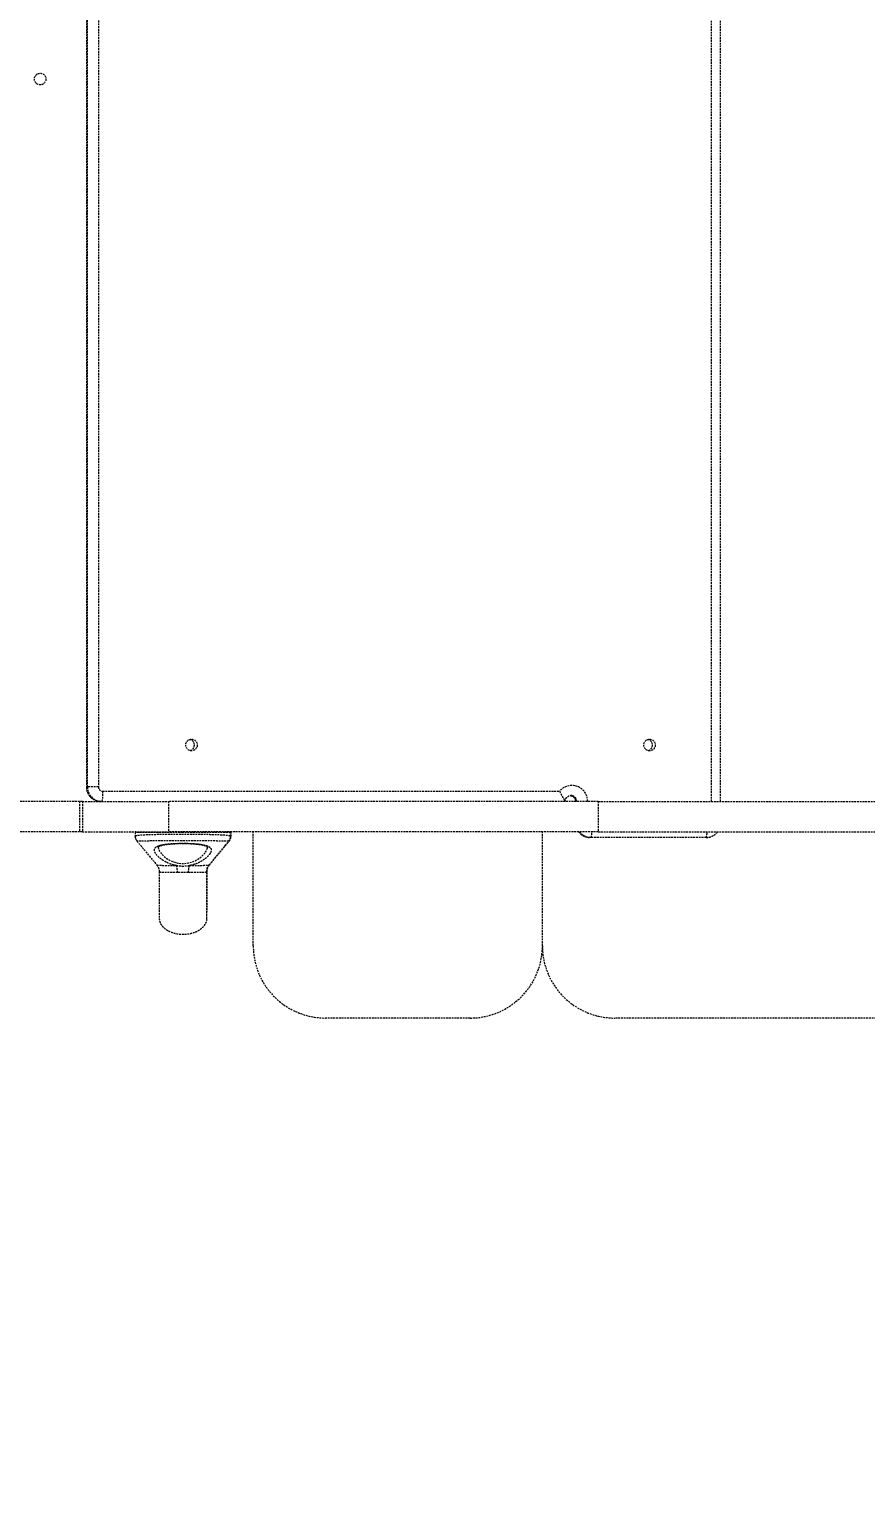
# Model space of a CAD drawing. Header units: millimetres. Extents: x -4003 to 4502, y -4327 to 2555.
# Drawn here: x 507 to 1085, y -576 to 439 of the extents above; entities that cross this region are included whole.
import ezdxf

# ---------------------------------------------------------------- set-up
doc = ezdxf.new("R2010")
doc.units = ezdxf.units.MM
doc.linetypes.add('HIDDEN', pattern=[1.905, 1.27, -0.635])
for name, color, linetype in [('DIKOM_ОБЪЕКТ', 7, 'Continuous'), ('DIKOM_РАЗМЕР_ЗОНА', 7, 'Continuous'), ('DIKOM_РАЗМЕР_ОБЪЕКТА', 7, 'Continuous')]:
    doc.layers.add(name, color=color, linetype=linetype)
doc.styles.add('style1', font='arialbd.ttf', dxfattribs={"width": 0.8})
doc.dimstyles.new('1-50', dxfattribs={"dimtxt": 300, "dimasz": 200, "dimexe": 100, "dimexo": 0, "dimgap": 100, "dimtad": 1, "dimtoh": 1, "dimtxsty": 'style1', "dimcen": 200, "dimclrd": 7, "dimclre": 7, "dimclrt": 7, "dimadec": 1, "dimazin": 2, "dimtfac": 1, "dimtmove": 0, "dimatfit": 2, "dimfxl": 0, "dimlwd": 25, "dimlwe": 18, "dimarcsym": 0})

# ---------------------------------------------------------------- blocks, each defined once
blk = doc.blocks.new('*D9')
at = {"layer": 'Defpoints', "color": 0, "transparency": 16777216}
for p in [(761.7, 1054.8), (53.4, -1342.5), (2416, -1342.5)]:
    blk.add_point(p, dxfattribs=at)
at = {"layer": 'DIKOM_РАЗМЕР_ОБЪЕКТА', "color": 7, "lineweight": 18, "transparency": 16777216}
for p, q in [((761.7, 1054.8), (2516, 1054.8)), ((53.4, -1342.5), (2516, -1342.5))]:
    blk.add_line(p, q, dxfattribs=at)
at = {"layer": 'DIKOM_РАЗМЕР_ОБЪЕКТА', "color": 7, "lineweight": 25, "transparency": 16777216}
blk.add_line((2416, 854.8), (2416, -1142.5), dxfattribs=at)
at = {"layer": 'DIKOM_РАЗМЕР_ОБЪЕКТА', "color": 7, "transparency": 16777216}
for points in [[(2382.6, 854.8), (2449.3, 854.8), (2416, 1054.8)], [(2382.6, -1142.5), (2449.3, -1142.5), (2416, -1342.5)]]:
    blk.add_solid(points, dxfattribs=at)
at = {"layer": 'DIKOM_РАЗМЕР_ОБЪЕКТА', "color": 7, "transparency": 16777216, "insert": (2162.8, 255.4), "char_height": 300, "attachment_point": 5, "rotation": 90, "style": 'style1'}
blk.add_mtext('{\\fArial|b0|i0|c204|p34;2400}', dxfattribs=at)
blk = doc.blocks.new('*D10')
at = {"layer": 'Defpoints', "color": 0, "transparency": 16777216}
for p in [(865.3, 2554.8), (4402.3, 2554.8), (676.6, -3342.5)]:
    blk.add_point(p, dxfattribs=at)
at = {"layer": 'DIKOM_РАЗМЕР_ЗОНА', "color": 7, "lineweight": 18, "transparency": 16777216}
for p, q in [((865.3, 2554.8), (4502.3, 2554.8)), ((676.6, -3342.5), (4502.3, -3342.5))]:
    blk.add_line(p, q, dxfattribs=at)
at = {"layer": 'DIKOM_РАЗМЕР_ЗОНА', "color": 7, "lineweight": 25, "transparency": 16777216}
blk.add_line((4402.3, -3142.5), (4402.3, 2354.8), dxfattribs=at)
at = {"layer": 'DIKOM_РАЗМЕР_ЗОНА', "color": 7, "transparency": 16777216}
for points in [[(4369, 2354.8), (4435.7, 2354.8), (4402.3, 2554.8)], [(4369, -3142.5), (4435.7, -3142.5), (4402.3, -3342.5)]]:
    blk.add_solid(points, dxfattribs=at)
at = {"layer": 'DIKOM_РАЗМЕР_ЗОНА', "color": 7, "transparency": 16777216, "insert": (4149.2, -363.1), "char_height": 300, "attachment_point": 5, "rotation": 90, "style": 'style1'}
blk.add_mtext('{\\fArial|b0|i0|c204|p34;5800}', dxfattribs=at)
blk = doc.blocks.new('*D11')
at = {"layer": 'Defpoints', "color": 0, "transparency": 16777216}
for p in [(-2497.5, 404.8), (1660.2, -116.2), (1660.2, -2825.1)]:
    blk.add_point(p, dxfattribs=at)
at = {"layer": 'DIKOM_РАЗМЕР_ОБЪЕКТА', "color": 7, "lineweight": 18, "transparency": 16777216}
for p, q in [((-2497.5, 404.8), (-2497.5, -2925.1)), ((1660.2, -116.2), (1660.2, -2925.1))]:
    blk.add_line(p, q, dxfattribs=at)
at = {"layer": 'DIKOM_РАЗМЕР_ОБЪЕКТА', "color": 7, "lineweight": 25, "transparency": 16777216}
blk.add_line((-2297.5, -2825.1), (1460.2, -2825.1), dxfattribs=at)
at = {"layer": 'DIKOM_РАЗМЕР_ОБЪЕКТА', "color": 7, "transparency": 16777216}
for points in [[(-2297.5, -2791.8), (-2297.5, -2858.4), (-2497.5, -2825.1)], [(1460.2, -2791.8), (1460.2, -2858.4), (1660.2, -2825.1)]]:
    blk.add_solid(points, dxfattribs=at)
at = {"layer": 'DIKOM_РАЗМЕР_ОБЪЕКТА', "color": 7, "transparency": 16777216, "insert": (-111.4, -2571.9), "char_height": 300, "attachment_point": 5, "style": 'style1'}
blk.add_mtext('{\\fArial|b0|i0|c204|p34;4160}', dxfattribs=at)
blk = doc.blocks.new('*D12')
at = {"layer": 'Defpoints', "color": 0, "transparency": 16777216}
for p in [(-4002.5, 648.5), (3157.5, 358.4), (3157.5, -4227.3)]:
    blk.add_point(p, dxfattribs=at)
at = {"layer": 'DIKOM_РАЗМЕР_ЗОНА', "color": 7, "lineweight": 18, "transparency": 16777216}
for p, q in [((-4002.5, 648.5), (-4002.5, -4327.3)), ((3157.5, 358.4), (3157.5, -4327.3))]:
    blk.add_line(p, q, dxfattribs=at)
at = {"layer": 'DIKOM_РАЗМЕР_ЗОНА', "color": 7, "lineweight": 25, "transparency": 16777216}
blk.add_line((-3802.5, -4227.3), (2957.5, -4227.3), dxfattribs=at)
at = {"layer": 'DIKOM_РАЗМЕР_ЗОНА', "color": 7, "transparency": 16777216}
for points in [[(-3802.5, -4193.9), (-3802.5, -4260.6), (-4002.5, -4227.3)], [(2957.5, -4193.9), (2957.5, -4260.6), (3157.5, -4227.3)]]:
    blk.add_solid(points, dxfattribs=at)
at = {"layer": 'DIKOM_РАЗМЕР_ЗОНА', "color": 7, "transparency": 16777216, "insert": (-56.1, -3974.1), "char_height": 300, "attachment_point": 5, "style": 'style1'}
blk.add_mtext('{\\fArial|b0|i0|c204|p34;7160}', dxfattribs=at)

msp = doc.modelspace()

# ---------------------------------------------------------------- linework, layer by layer
at = {"layer": 'DIKOM_ОБЪЕКТ', "color": 7, "linetype": 'HIDDEN', "lineweight": 15}
for p, q in [((978.633, -95.218), (978.633, 904.782)), ((984.971, -95.218), (984.971, 904.782)), ((546.216, 894.782), (546.216, -85.218)), ((546.247, 894.782), (546.247, -85.218)), ((546.909, -85.218), (546.909, 894.782)), ((554.539, 894.782), (554.539, -85.218)), ((546.247, -85.218), (546.216, -85.218)), ((546.247, -85.218), (546.909, -85.218)), ((554.539, -85.218), (546.909, -85.218)), ((557.525, -88.218), (873.619, -88.218)), ((541.526, -95.218), (393.419, -95.218)), ((541.526, -95.218), (541.526, -116.218)), ((543.482, -95.218), (541.526, -95.218)), ((543.482, -95.218), (543.482, -116.218)), ((543.482, -95.218), (603.11, -95.218)), ((553.296, -95.218), (553.296, -94.758)), ((603.11, -95.218), (603.11, -116.218)), ((900.288, -95.218), (603.11, -95.218)), ((900.288, -95.218), (900.288, -116.218)), ((900.288, -95.218), (1133.763, -95.218)), ((541.526, -116.218), (393.419, -116.218)), ((543.482, -116.218), (541.526, -116.218)), ((543.482, -116.218), (603.11, -116.218)), ((579.988, -116.718), (579.988, -119.344)), ((612.937, -116.718), (579.988, -116.718)), ((900.288, -116.218), (603.11, -116.218)), ((645.988, -116.718), (612.937, -116.718)), ((645.988, -119.347), (645.988, -116.718)), ((646.289, -116.718), (645.988, -116.718)), ((646.123, -119.482), (646.2, -119.34)), ((646.289, -119.34), (646.289, -116.718)), ((661.691, -195.218), (661.691, -116.218)), ((861.689, -195.218), (861.689, -116.218)), ((895.342, -120.218), (894.681, -120.218)), ((974.984, -120.218), (895.342, -120.218)), ((900.288, -116.218), (1133.763, -116.218)), ((629.952, -127.508), (629.978, -127.1)), ((594.935, -139.184), (594.976, -139.194)), ((596.656, -143.982), (596.653, -143.939)), ((629.466, -143.917), (629.45, -143.94)), ((811.691, -245.218), (711.691, -245.218)), ((811.691, -245.218), (811.691, -245.218)), ((1111.689, -245.218), (911.689, -245.218))]:
    msp.add_line(p, q, dxfattribs=at)
at = {"layer": 'DIKOM_ОБЪЕКТ', "color": 7, "linetype": 'HIDDEN', "lineweight": 15, "flags": 128}
for points in [[(557.525, -88.218), (557.513, -89.584), (557.475, -90.897), (557.414, -92.107), (557.332, -93.168), (557.231, -94.038), (557.117, -94.685), (556.993, -95.084), (556.864, -95.218)], [(556.864, -95.218), (554.922, -95.026), (554.902, -95.022)], [(895.342, -120.218), (893.4, -120.026), (893.381, -120.022)], [(596.041, -127.093), (596.01, -127.514), (596.444, -128.922), (596.923, -129.812), (598.144, -131.47), (599.807, -133.163), (601.485, -134.51), (603.444, -135.752), (605.348, -136.677), (607.44, -137.423), (609.617, -137.928), (611.893, -138.189), (614.44, -138.166), (616.933, -137.826), (619.291, -137.192), (621.453, -136.318), (624.141, -134.767), (626.348, -133.01), (627.931, -131.358), (629.09, -129.744), (629.952, -127.508), (629.952, -127.508)]]:
    msp.add_lwpolyline(points, dxfattribs=at)
at = {"layer": 'DIKOM_ОБЪЕКТ', "color": 7, "linetype": 'HIDDEN', "lineweight": 15}
for centre, radius in [((514.296, 404.782), 4), ((618.958, -56.222), 3.995), ((935.812, -56.222), 3.995)]:
    msp.add_circle(centre, radius, dxfattribs=at)
for centre, radius, start, end in [((616.967, -56.218), 4.004, 284.632264, 75.367736), ((933.821, -56.218), 4.004, 284.632247, 75.367753), ((556.225, -85.24), 9.978, 179.871945, 269.871135), ((556.9, -85.232), 9.992, 179.919272, 258.463783), ((557.532, -85.225), 2.993, 179.872278, 269.870873), ((882.072, -95.173), 10.946, 359.762817, 140.552166), ((880.733, -95.21), 3.993, 359.887837, 84.897873), ((881.397, -95.209), 3.991, 359.862741, 89.405829), ((580.488, -116.718), 0.5, 90, 180), ((645.488, -116.718), 0.5, 0, 90), ((645.789, -116.718), 0.5, 0, 90), ((894.687, -110.277), 9.941, 216.6995, 269.965098), ((895.355, -110.268), 9.952, 216.717648, 258.55489), ((886.318, -116.825), 9.642, 339.395064, 3.608457), ((965.96, -116.825), 9.642, 339.395287, 3.608651), ((589.776, -145.168), 19.561, 1.826418, 16.278335), ((636.618, -145.155), 19.929, 164.067309, 178.240932), ((711.691, -195.218), 50, 180.000146, 270), ((811.691, -195.218), 50, 270, 359.663847), ((811.691, -195.218), 50, 270, 359.659647), ((911.689, -195.218), 50, 180.000146, 270)]:
    msp.add_arc(centre, radius, start, end, dxfattribs=at)
for points, knots in [([(546.216, -85.218), (546.243, -85.777), (546.299, -86.93), (546.761, -88.626), (547.509, -90.248), (548.538, -91.713), (549.811, -92.963), (551.179, -93.934), (552.171, -94.341), (552.613, -94.523)], [0, 0, 0, 0, 0.13962042, 0.28780567, 0.43604058, 0.58428335, 0.73251136, 0.88070121, 1, 1, 1, 1]), ([(873.619, -88.218), (873.622, -88.224), (873.676, -88.339), (873.949, -88.918), (874.631, -90.33), (875.68, -92.316), (876.698, -93.992), (877.384, -94.957), (877.391, -95.078), (877.393, -95.123)], [0, 0, 0, 0, 0.0016915, 0.0339602, 0.17076347, 0.4242562, 0.67608737, 0.87774487, 1, 1, 1, 1]), ([(877.454, -95.218), (877.458, -95.099), (877.471, -94.61), (877.673, -93.759), (878.211, -92.778), (878.997, -91.978), (879.969, -91.449), (880.816, -91.201), (881.308, -91.243), (881.433, -91.254)], [0, 0, 0, 0, 0.05627645, 0.23073322, 0.40603142, 0.58226701, 0.75988133, 0.9389446, 1, 1, 1, 1]), ([(881.081, -91.27), (881.222, -91.273), (881.734, -91.283), (882.573, -91.626), (883.494, -92.268), (884.19, -93.162), (884.619, -94.175), (884.67, -94.884), (884.694, -95.218)], [0, 0, 0, 0, 0.07308922, 0.26494036, 0.45581507, 0.64514847, 0.83289154, 1, 1, 1, 1]), ([(552.613, -94.523), (552.717, -94.572), (553.359, -94.871), (554.577, -95.132), (555.685, -95.191), (556.202, -95.218)], [0, 0, 0, 0, 0.09405524, 0.57699983, 1, 1, 1, 1]), ([(580.001, -119.354), (580.022, -119.739), (580.065, -120.509), (580.453, -121.553), (580.876, -122.301), (581.165, -122.62), (581.249, -122.712)], [0, 0, 0, 0, 0.29850828, 0.59859496, 0.88404557, 1, 1, 1, 1]), ([(580.091, -119.346), (580.063, -119.304), (579.945, -119.129), (580.676, -118.884), (582.308, -118.614), (584.858, -118.4), (588.204, -118.23), (592.244, -118.099), (596.882, -118.001), (601.969, -117.934), (607.374, -117.894), (612.054, -117.883), (616.729, -117.888), (621.359, -117.91), (626.627, -117.965), (631.501, -118.048), (635.862, -118.163), (639.559, -118.314), (642.527, -118.505), (644.611, -118.749), (645.828, -119.022), (645.882, -119.247), (645.906, -119.346)], [0, 0, 0, 0, 0.01706108, 0.0706908, 0.12431499, 0.17793919, 0.23156117, 0.28518296, 0.33880524, 0.39242729, 0.44605067, 0.4996739, 0.52774928, 0.58138359, 0.63501799, 0.68866575, 0.74231386, 0.79600164, 0.84968895, 0.90354991, 0.95741031, 1, 1, 1, 1]), ([(644.741, -122.703), (644.917, -122.484), (645.309, -121.996), (645.746, -120.999), (645.989, -120.068), (645.96, -119.506), (645.951, -119.346)], [0, 0, 0, 0, 0.25191972, 0.56201738, 0.87542531, 1, 1, 1, 1]), ([(645.03, -122.717), (645.217, -122.482), (645.621, -121.974), (646.061, -120.954), (646.295, -120.032), (646.262, -119.484), (646.254, -119.338)], [0, 0, 0, 0, 0.26620409, 0.5748743, 0.8869088, 1, 1, 1, 1]), ([(886.734, -116.218), (886.839, -116.373), (887.276, -117.021), (888.301, -117.955), (889.655, -118.936), (890.648, -119.342), (891.091, -119.523)], [0, 0, 0, 0, 0.10108014, 0.42159496, 0.74203309, 1, 1, 1, 1]), ([(891.091, -119.523), (891.196, -119.572), (891.837, -119.871), (893.056, -120.131), (894.164, -120.191), (894.681, -120.218)], [0, 0, 0, 0, 0.09405543, 0.576999, 1, 1, 1, 1]), ([(974.984, -120.218), (975.544, -120.186), (976.694, -120.12), (977.933, -119.84), (978.554, -119.542), (978.642, -119.5)], [0, 0, 0, 0, 0.449016835, 0.922149033, 1, 1, 1, 1]), ([(978.642, -119.5), (979.099, -119.307), (980.102, -118.883), (981.455, -117.877), (982.444, -116.962), (982.854, -116.343), (982.936, -116.218)], [0, 0, 0, 0, 0.2704794, 0.59421657, 0.91798497, 1, 1, 1, 1]), ([(581.234, -122.724), (583.374, -125.309), (587.87, -130.741), (592.474, -136.31), (594.887, -139.23)], [0, 0, 0, 0, 0.47582155, 1, 1, 1, 1]), ([(644.704, -122.678), (644.719, -122.691), (644.807, -122.774), (644.108, -122.79), (642.628, -122.787), (640.366, -122.739), (637.421, -122.683), (633.903, -122.628), (629.83, -122.579), (625.377, -122.541), (620.573, -122.513), (616.388, -122.502), (612.167, -122.499), (607.941, -122.505), (603.065, -122.525), (598.4, -122.557), (594.134, -122.601), (590.309, -122.653), (587.069, -122.71), (584.446, -122.764), (582.562, -122.794), (581.428, -122.792), (581.33, -122.712), (581.288, -122.677)], [0, 0, 0, 0, 0.01053752, 0.06551924, 0.11711782, 0.16999007, 0.22048838, 0.27225911, 0.32219775, 0.37343554, 0.42308943, 0.47405804, 0.50036101, 0.54998017, 0.60091788, 0.65073488, 0.70186279, 0.75212647, 0.80367952, 0.85475136, 0.9070871, 0.95959512, 1, 1, 1, 1]), ([(608.553, -139.685), (607.885, -139.553), (606.363, -139.253), (604.121, -138.542), (601.788, -137.555), (599.593, -136.341), (597.497, -134.874), (595.663, -133.242), (594.451, -131.801), (593.64, -130.465), (593.224, -129.245), (593.36, -128.031), (594.129, -127.008), (595.47, -126.205), (597.336, -125.569), (599.582, -125.091), (602.214, -124.727), (605.095, -124.471), (608.212, -124.306), (611.42, -124.227), (614.696, -124.229), (617.891, -124.312), (620.977, -124.482), (623.816, -124.74), (626.383, -125.099), (628.564, -125.565), (630.339, -126.16), (631.637, -126.889), (632.445, -127.78), (632.673, -128.604), (632.632, -129.458), (632.389, -130.318), (631.676, -131.599), (630.44, -133.111), (628.541, -134.85), (626.026, -136.609), (623.202, -138.045), (620.32, -139.068), (618.465, -139.508), (617.486, -139.679), (617.454, -139.685)], [0, 0, 0, 0, 0.01781711, 0.04061225, 0.06387673, 0.0899599, 0.11656042, 0.14777299, 0.17984547, 0.19769303, 0.22791025, 0.25911901, 0.28889348, 0.31968597, 0.34771845, 0.37659632, 0.4040061, 0.43219975, 0.45940482, 0.48737332, 0.51449159, 0.54236518, 0.56943057, 0.59724776, 0.62426678, 0.65203652, 0.67904734, 0.70681248, 0.73400918, 0.76196847, 0.77166578, 0.79505745, 0.81888449, 0.84934206, 0.88062534, 0.91457835, 0.94968153, 0.97411318, 0.99915632, 1, 1, 1, 1]), ([(595.983, -127.089), (595.986, -127.043), (595.992, -126.93), (596.015, -126.889), (596.31, -126.585), (596.873, -126.245), (597.762, -125.884), (598.924, -125.546), (600.346, -125.242), (602.04, -124.978), (603.957, -124.76), (606.054, -124.591), (608.301, -124.471), (610.639, -124.4), (613.026, -124.377), (615.417, -124.402), (617.76, -124.476), (620.013, -124.601), (622.131, -124.776), (624.069, -125.002), (625.787, -125.281), (627.243, -125.604), (628.396, -125.963), (629.205, -126.322), (629.571, -126.559), (629.691, -126.657), (629.708, -126.671)], [0, 0, 0, 0, 0.03609095, 0.08793381, 0.12678043, 0.16800572, 0.20846677, 0.24807547, 0.29014199, 0.33359232, 0.37742211, 0.42239837, 0.46759475, 0.51319994, 0.55894385, 0.60458895, 0.65048212, 0.69584195, 0.7412095, 0.78617949, 0.83038256, 0.87422102, 0.91627816, 0.95747633, 0.99367204, 1, 1, 1, 1]), ([(629.708, -126.671), (629.761, -126.719), (629.91, -126.857), (629.964, -126.964), (629.973, -127.052), (629.978, -127.1)], [0, 0, 0, 0, 0.19770495, 0.56549217, 1, 1, 1, 1]), ([(631.194, -139.184), (633.541, -136.323), (637.918, -130.987), (642.587, -125.336), (644.752, -122.715)], [0, 0, 0, 0, 0.53624169, 1, 1, 1, 1]), ([(631.408, -139.197), (633.771, -136.332), (638.169, -130.997), (642.861, -125.348), (645.032, -122.733)], [0, 0, 0, 0, 0.53719594, 1, 1, 1, 1]), ([(594.903, -139.255), (595.146, -139.563), (595.696, -140.259), (596.284, -141.637), (596.608, -142.951), (596.594, -143.725), (596.59, -143.983)], [0, 0, 0, 0, 0.24239821, 0.54850242, 0.8496185, 1, 1, 1, 1]), ([(594.976, -139.194), (595.014, -139.214), (595.062, -139.239), (595.678, -139.316), (596.478, -139.391), (597.497, -139.454), (598.765, -139.514), (600.341, -139.573), (602.787, -139.626), (605.538, -139.665), (607.467, -139.678), (608.553, -139.685)], [0, 0, 0, 0, 0.128483389, 0.162568589, 0.276228251, 0.394580495, 0.408081279, 0.552727378, 0.702106138, 0.832216759, 1, 1, 1, 1]), ([(608.553, -139.685), (609.883, -139.829), (612.846, -140.15), (615.817, -139.85), (617.454, -139.685)], [0, 0, 0, 0, 0.44886293, 1, 1, 1, 1]), ([(617.454, -139.685), (618.554, -139.677), (620.779, -139.662), (623.733, -139.617), (626.296, -139.553), (628.209, -139.474), (629.631, -139.385), (630.826, -139.271), (631.051, -139.214), (631.188, -139.179)], [0, 0, 0, 0, 0.168120101, 0.340235389, 0.477992754, 0.619815445, 0.723270786, 0.830064584, 1, 1, 1, 1]), ([(629.477, -143.918), (629.487, -143.472), (629.507, -142.517), (629.906, -141.15), (630.474, -139.965), (630.92, -139.403), (631.12, -139.149)], [0, 0, 0, 0, 0.243888382, 0.521716967, 0.784865398, 1, 1, 1, 1]), ([(629.713, -143.991), (629.721, -143.599), (629.738, -142.684), (630.148, -141.291), (630.74, -140.05), (631.229, -139.451), (631.426, -139.209)], [0, 0, 0, 0, 0.22413206, 0.52383623, 0.80788669, 1, 1, 1, 1]), ([(596.532, -143.939), (596.533, -144.423), (596.535, -146.874), (596.54, -150.582), (596.546, -154.815), (596.552, -157.969), (596.557, -160.537), (596.562, -162.729), (596.567, -164.888), (596.574, -167.015), (596.581, -169.196), (596.59, -171.327), (596.6, -173.284), (596.612, -174.902), (596.625, -176.056), (596.634, -176.215), (596.639, -176.298)], [0, 0, 0, 0, 0.02105353, 0.10653549, 0.18191305, 0.24333152, 0.28976365, 0.34296333, 0.39193348, 0.44937853, 0.51595158, 0.59232149, 0.67894316, 0.77599778, 0.88329745, 1, 1, 1, 1]), ([(609.327, -144.545), (608.429, -144.543), (606.661, -144.541), (604.149, -144.535), (602.128, -144.526), (600.448, -144.51), (599.092, -144.484), (597.921, -144.427), (597.116, -144.318), (596.594, -144.182), (596.638, -144.041), (596.656, -143.982)], [0, 0, 0, 0, 0.14696237, 0.2890909, 0.4310882, 0.51776123, 0.62762611, 0.7373714, 0.83403165, 0.93058269, 1, 1, 1, 1]), ([(616.698, -144.544), (615.488, -144.521), (613.031, -144.475), (610.574, -144.521), (609.327, -144.545)], [0, 0, 0, 0, 0.49244097, 1, 1, 1, 1]), ([(629.45, -143.94), (629.43, -144.034), (629.382, -144.254), (628.137, -144.438), (626.251, -144.502), (624.088, -144.524), (621.926, -144.533), (619.455, -144.539), (617.617, -144.542), (616.698, -144.544)], [0, 0, 0, 0, 0.11611933, 0.27248894, 0.45978382, 0.58174084, 0.70380836, 0.85185589, 1, 1, 1, 1]), ([(629.638, -176.134), (629.634, -176.078), (629.626, -175.965), (629.613, -175.019), (629.601, -173.477), (629.59, -171.304), (629.579, -168.55), (629.568, -165.268), (629.559, -161.536), (629.55, -157.439), (629.543, -153.064), (629.537, -148.606), (629.534, -145.439), (629.532, -143.945)], [0, 0, 0, 0, 0.09887766, 0.2004721, 0.30213199, 0.4026899, 0.5010008, 0.5960673, 0.68711942, 0.77356147, 0.85511621, 0.93166007, 1, 1, 1, 1]), ([(629.638, -176.298), (629.642, -176.236), (629.65, -176.111), (629.663, -175.145), (629.675, -173.586), (629.687, -171.397), (629.698, -168.628), (629.708, -165.332), (629.718, -161.587), (629.726, -157.479), (629.733, -153.094), (629.739, -148.622), (629.743, -145.445), (629.744, -143.943)], [0, 0, 0, 0, 0.10019448, 0.20164757, 0.30315542, 0.40355194, 0.50169726, 0.59659647, 0.68748262, 0.77376128, 0.85515631, 0.93154453, 1, 1, 1, 1]), ([(596.637, -176.216), (596.744, -177.145), (596.967, -179.103), (598.669, -181.727), (601.02, -183.825), (603.603, -185.273), (605.95, -186.16), (607.985, -186.695), (609.826, -187.018), (611.604, -187.191), (613.294, -187.236), (615.148, -187.162), (617.511, -186.881), (620.569, -186.145), (623.976, -184.689), (626.6, -182.747), (628.203, -180.806), (629.04, -179.286), (629.548, -177.744), (629.61, -176.713), (629.639, -176.215)], [0, 0, 0, 0, 0.06375838, 0.13437794, 0.20893401, 0.27952061, 0.33689461, 0.38125562, 0.42421866, 0.46538749, 0.50411853, 0.54051763, 0.59303614, 0.66770315, 0.75633058, 0.84670466, 0.88921892, 0.92890711, 0.96572596, 1, 1, 1, 1])]:
    msp.add_open_spline(points, degree=3, knots=knots, dxfattribs=at)

# ---------------------------------------------------------------- dimensions: what is measured, and where the dimension line sits
at = {"layer": 'DIKOM_РАЗМЕР_ЗОНА'}
dim = msp.add_linear_dim(base=(4402.345, 2554.782), p1=(676.594, -3342.466), p2=(865.298, 2554.782), angle=90, text='{\\fArial|b0|i0|c204|p34;5800}', dimstyle='1-50', dxfattribs=at)
dim.commit()
dim.dimension.update_dxf_attribs({"geometry": '*D10', "text_midpoint": (4402.345, -363.101), "dimtype": 160})
dim = msp.add_linear_dim(base=(3157.464, -4227.252), p1=(-4002.536, 648.528), p2=(3157.464, 358.431), text='{\\fArial|b0|i0|c204|p34;<>}', dimstyle='1-50', dxfattribs=at)
dim.commit()
dim.dimension.update_dxf_attribs({"geometry": '*D12', "text_midpoint": (-56.056, -4227.252), "dimtype": 160})
at = {"layer": 'DIKOM_РАЗМЕР_ОБЪЕКТА'}
dim = msp.add_linear_dim(base=(2415.95, -1342.466), p1=(761.691, 1054.782), p2=(53.431, -1342.466), angle=90, text='{\\fArial|b0|i0|c204|p34;2400}', dimstyle='1-50', dxfattribs=at)
dim.commit()
dim.dimension.update_dxf_attribs({"geometry": '*D9', "text_midpoint": (2415.95, 255.391), "dimtype": 160})
dim = msp.add_linear_dim(base=(1660.237, -2825.098), p1=(-2497.536, 404.782), p2=(1660.237, -116.218), text='{\\fArial|b0|i0|c204|p34;4160}', dimstyle='1-50', dxfattribs=at)
dim.commit()
dim.dimension.update_dxf_attribs({"geometry": '*D11', "text_midpoint": (-111.421, -2825.098), "dimtype": 160})

doc.saveas('drawing.dxf')
